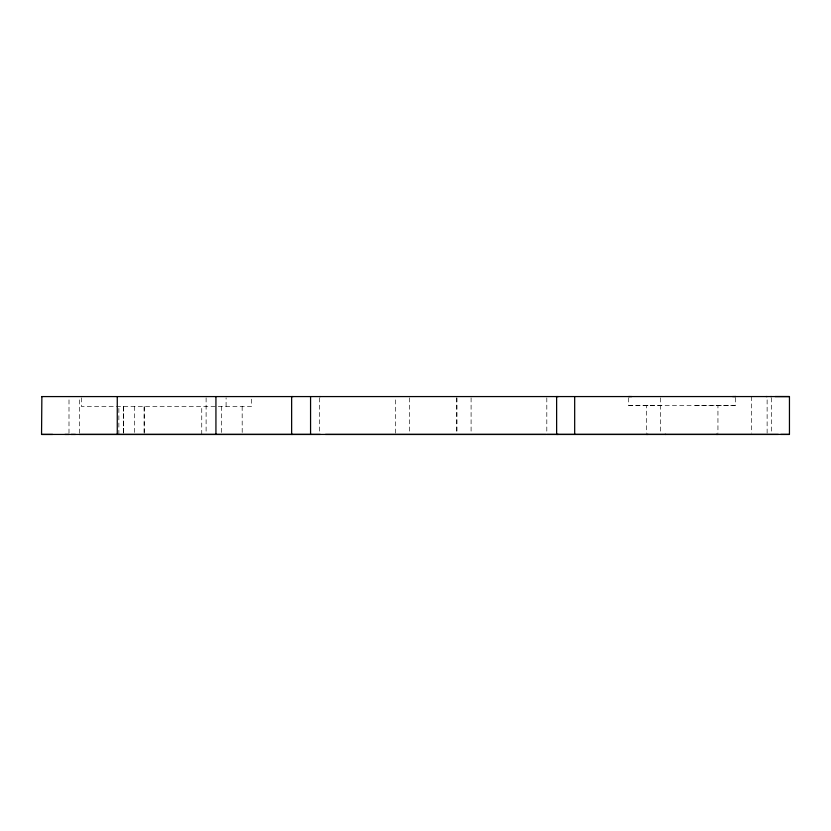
<?xml version="1.0" encoding="UTF-8"?>
<svg xmlns="http://www.w3.org/2000/svg" width="831" height="831" viewBox="0 0 831 831"><rect width="100%" height="100%" fill="white"/><g stroke="black" fill="none" stroke-linecap="round" stroke-linejoin="round"><path stroke-width="0.62" stroke-dasharray="4.16 3.12" d="M68.994 433.18L69.004 396.584M79.402 433.18L79.402 397.841M81.313 397.81L81.313 406.421L251.585 406.432L251.585 397.81M118.864 434.436L118.864 406.432M201.746 434.436L201.746 406.432M226.094 406.432L226.094 397.81M395.379 433.169L395.379 397.841M767.127 433.159L767.127 397.831M628.703 397.841L628.703 405.497L662.774 405.497M735.622 397.841L735.622 405.497L693.085 405.507M628.703 405.497L735.622 405.497M221.503 406.432L221.482 434.436M648.045 405.497L646.373 405.497L646.373 433.169M716.28 405.497L717.942 405.497L717.942 433.159M242.164 406.432L242.205 434.436M771.615 397.831L771.615 433.159M751.598 396.564L751.598 433.159M660.375 397.841L660.375 433.169M546.808 397.841L546.808 433.169M471.094 397.841L471.094 433.169M456.863 397.841L456.863 434.436M456.811 397.841L456.811 433.169M409.673 397.841L409.621 434.436M319.675 397.841L319.675 433.169M206.109 397.841L206.109 434.436M134.664 406.432L134.664 434.436M123.684 406.432L123.684 433.169M123.341 406.432L123.341 434.436L123.341 406.432M144.179 406.432L144.179 434.436L144.179 406.432"/><path stroke-width="1.25" d="M574.678 396.584L574.678 434.436M555.908 396.584L558.38 396.584M629.306 396.564L628.703 396.564L631.726 396.574M735.009 396.564L735.622 396.564L732.589 396.564M292.283 434.447L291.639 434.447L291.639 396.584L293.083 396.584M778.367 434.426L41.55 434.436L41.872 396.584M766.078 396.564L767.127 396.564M770.524 396.564L771.615 396.564M775.074 396.553L789.45 396.564L789.45 434.426L780.745 434.426M41.55 396.584L789.45 396.564M41.55 434.436L52.633 434.436M64.922 434.436L68.994 434.436M71.175 434.436L75.476 434.436M79.402 434.436L320.319 434.426M325.44 434.436L546.154 434.426M546.808 434.426L789.45 434.416M319.675 396.574L320.319 396.574M716.28 434.416L717.942 434.416M558.38 434.436L556.635 434.436L556.625 396.584M646.373 434.426L648.045 434.426M665.091 434.416L665.766 434.426M310.565 396.584L310.565 434.436M215.935 396.584L215.935 434.436M117.264 396.584L117.264 434.436"/></g></svg>
